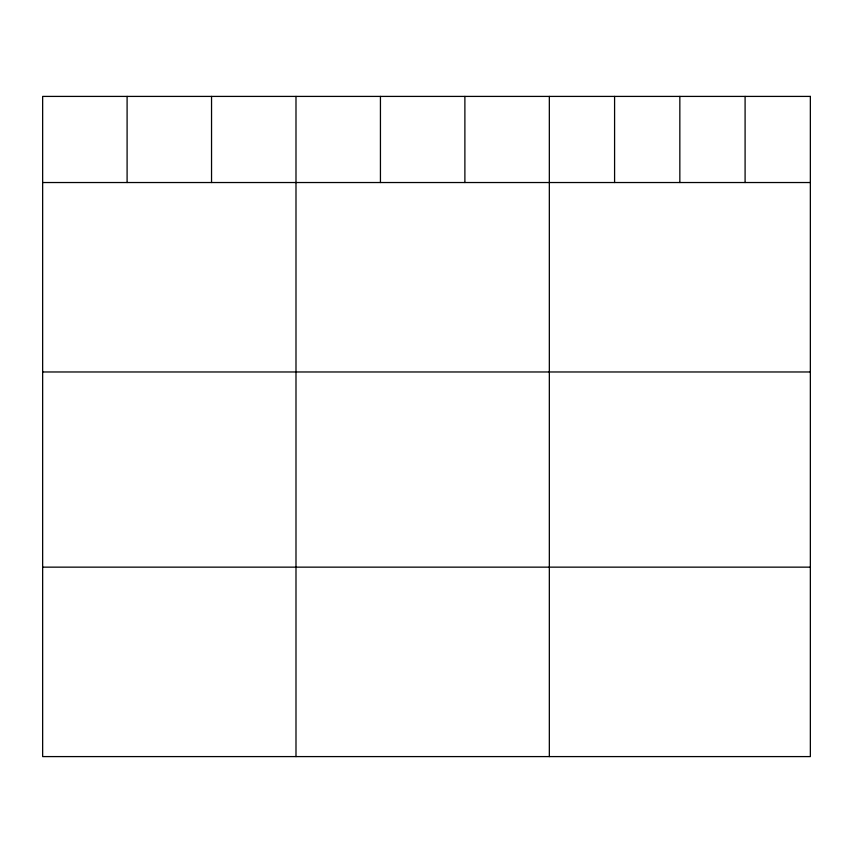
<?xml version="1.0" encoding="UTF-8"?>
<svg xmlns="http://www.w3.org/2000/svg" width="853" height="853" viewBox="0 0 853 853"><rect width="100%" height="100%" fill="white"/><g stroke="black" fill="none" stroke-linecap="round" stroke-linejoin="round"><path stroke-width="1.28" d="M42.65 182.531L810.35 182.531M42.65 371.972L810.35 371.972M42.65 567.149L810.35 567.149M745.095 96.41L745.095 182.531M679.841 96.41L679.841 182.531M614.586 96.41L614.586 182.531M549.332 96.41L549.332 756.59M464.885 96.41L464.885 182.531M380.438 96.41L380.438 182.531M295.991 96.41L295.991 756.59M211.544 96.41L211.544 182.531M127.097 96.41L127.097 182.531M810.35 96.41L42.65 96.41L42.65 756.59L810.35 756.59L810.35 96.41"/></g></svg>
